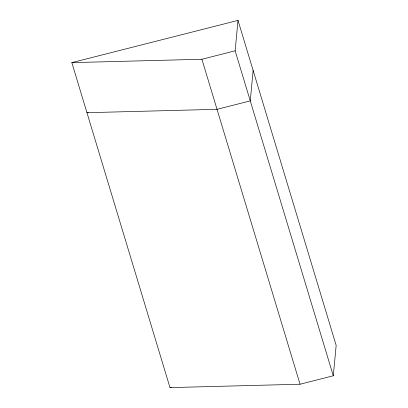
<?xml version="1.0" encoding="UTF-8"?>
<svg xmlns="http://www.w3.org/2000/svg" width="408" height="408" viewBox="0 0 408 408"><rect width="100%" height="100%" fill="white"/><g stroke="black" fill="none" stroke-linecap="round" stroke-linejoin="round"><path stroke-width="0.61" d="M333.29 375.783L235.141 50.811L238.012 20.4L71.834 62.628L169.988 387.6L300.053 384.229L333.29 375.783L336.166 345.372L238.012 20.4M253.139 70.467L250.262 100.883L217.025 109.324L86.955 112.695L88.189 112.384M71.834 62.628L201.904 59.257L235.141 50.811M169.988 387.6L171.222 387.284M201.904 59.257L300.053 384.229"/></g></svg>
